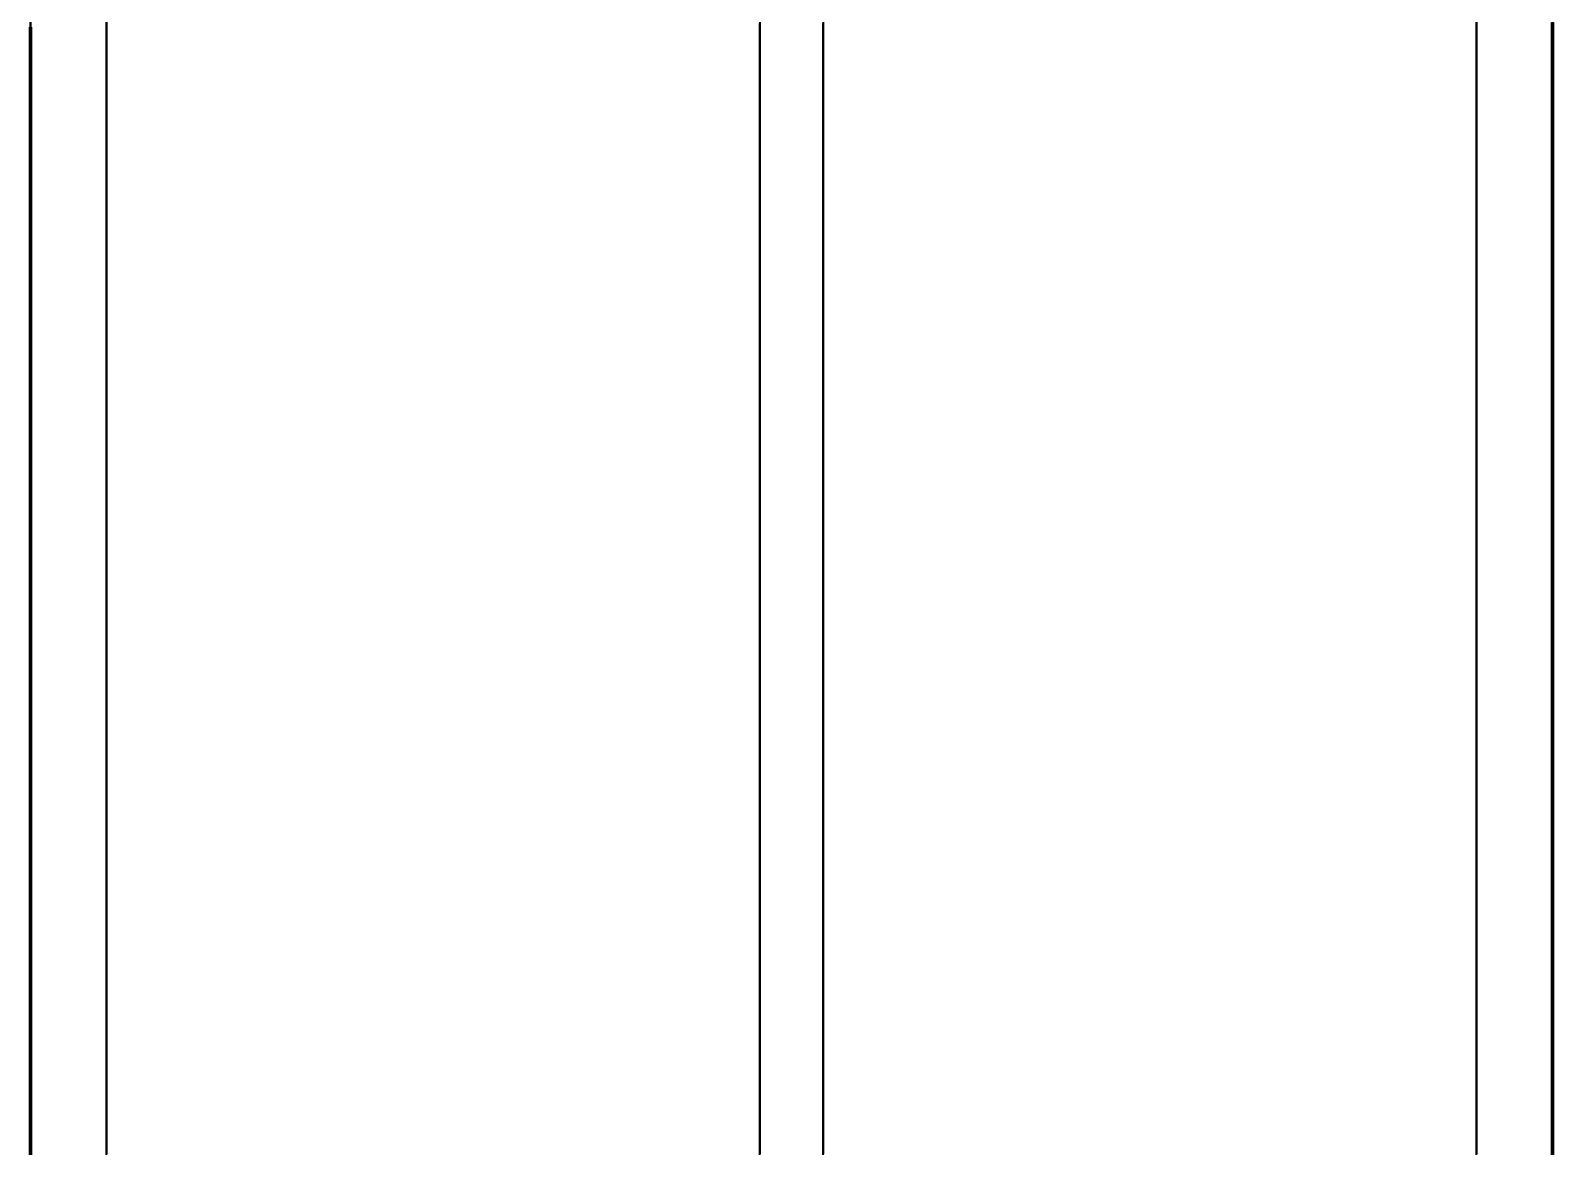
# Model space of a CAD drawing. Header units: millimetres. Extents: x 0 to 2382, y 0 to 420.
# Drawn here: x 179.6 to 185.6, y 123.94 to 128.34 of the extents above; entities that cross this region are included whole.
import ezdxf

# ---------------------------------------------------------------- set-up
doc = ezdxf.new("R2010")
doc.units = ezdxf.units.MM
doc.linetypes.add('IRAM-E-TRAZOS', pattern=[5, 4, -1])
doc.layers.add('01-VISIBLE', color=7, linetype='CONTINUOUS', lineweight=70)
doc.layers.add('02-OCULTA', color=4, linetype='IRAM-E-TRAZOS', lineweight=35)

msp = doc.modelspace()

# ---------------------------------------------------------------- linework, layer by layer
at = {"layer": '01-VISIBLE'}
for points in [[(179.6, 128.3562), (179.6, 128.3061), (179.6, 128.2561), (179.6, 128.2061), (179.6, 128.156), (179.6, 128.106), (179.6, 128.056), (179.6, 128.0059), (179.6, 127.9559), (179.6, 127.9058), (179.6, 127.8558), (179.6, 127.8058), (179.6, 127.7557), (179.6, 127.7057), (179.6, 127.6557), (179.6, 127.6056), (179.6, 127.5556), (179.6, 127.5055), (179.6, 127.4555), (179.6, 127.4055), (179.6, 127.3554), (179.6, 127.3054), (179.6, 127.2554), (179.6, 127.2053), (179.6, 127.1553), (179.6, 127.1053), (179.6, 127.0552), (179.6, 127.0052), (179.6, 126.9551), (179.6, 126.9051), (179.6, 126.8551), (179.6, 126.805), (179.6, 126.755), (179.6, 126.705), (179.6, 126.6549), (179.6, 126.6049), (179.6, 126.5548), (179.6, 126.5048), (179.6, 126.4548), (179.6, 126.4047), (179.6, 126.3547), (179.6, 126.3047), (179.6, 126.2546), (179.6, 126.2046), (179.6, 126.1545), (179.6, 126.1045), (179.6, 126.0545), (179.6, 126.0044), (179.6, 125.9544), (179.6, 125.9044), (179.6, 125.8543), (179.6, 125.8043), (179.6, 125.7543), (179.6, 125.7042), (179.6, 125.6542), (179.6, 125.6041), (179.6, 125.5541), (179.6, 125.5041), (179.6, 125.454), (179.6, 125.404), (179.6, 125.354), (179.6, 125.3039), (179.6, 125.2539), (179.6, 125.2038), (179.6, 125.1538), (179.6, 125.1038), (179.6, 125.0537), (179.6, 125.0037), (179.6, 124.9537), (179.6, 124.9036), (179.6, 124.8536), (179.6, 124.8035), (179.6, 124.7535), (179.6, 124.7035), (179.6, 124.6534), (179.6, 124.6034), (179.6, 124.5534), (179.6, 124.5033), (179.6, 124.4533), (179.6, 124.4033), (179.6, 124.3532), (179.6, 124.3032), (179.6, 124.2531), (179.6, 124.2031), (179.6, 124.1531), (179.6, 124.103), (179.6, 124.053), (179.6, 124.003), (179.6, 123.9529), (179.6, 123.9029)], [(185.6, 128.3739), (185.6, 128.3238), (185.6, 128.2736), (185.6, 128.2235), (185.6, 128.1734), (185.6, 128.1232), (185.6, 128.0731), (185.6, 128.0229), (185.6, 127.9728), (185.6, 127.9226), (185.6, 127.8725), (185.6, 127.8223), (185.6, 127.7722), (185.6, 127.7221), (185.6, 127.6719), (185.6, 127.6218), (185.6, 127.5716), (185.6, 127.5215), (185.6, 127.4713), (185.6, 127.4212), (185.6, 127.3711), (185.6, 127.3209), (185.6, 127.2708), (185.6, 127.2206), (185.6, 127.1705), (185.6, 127.1203), (185.6, 127.0702), (185.6, 127.0201), (185.6, 126.9699), (185.6, 126.9198), (185.6, 126.8696), (185.6, 126.8195), (185.6, 126.7693), (185.6, 126.7192), (185.6, 126.6691), (185.6, 126.6189), (185.6, 126.5688), (185.6, 126.5186), (185.6, 126.4685), (185.6, 126.4183), (185.6, 126.3682), (185.6, 126.3181), (185.6, 126.2679), (185.6, 126.2178), (185.6, 126.1676), (185.6, 126.1175), (185.6, 126.0673), (185.6, 126.0172), (185.6, 125.967), (185.6, 125.9169), (185.6, 125.8668), (185.6, 125.8166), (185.6, 125.7665), (185.6, 125.7163), (185.6, 125.6662), (185.6, 125.616), (185.6, 125.5659), (185.6, 125.5158), (185.6, 125.4656), (185.6, 125.4155), (185.6, 125.3653), (185.6, 125.3152), (185.6, 125.265), (185.6, 125.2149), (185.6, 125.1648), (185.6, 125.1146), (185.6, 125.0645), (185.6, 125.0143), (185.6, 124.9642), (185.6, 124.914), (185.6, 124.8639), (185.6, 124.8138), (185.6, 124.7636), (185.6, 124.7135), (185.6, 124.6633), (185.6, 124.6132), (185.6, 124.563), (185.6, 124.5129), (185.6, 124.4628), (185.6, 124.4126), (185.6, 124.3625), (185.6, 124.3123), (185.6, 124.2622), (185.6, 124.212), (185.6, 124.1619), (185.6, 124.1117), (185.6, 124.0616), (185.6, 124.0115), (185.6, 123.9613), (185.6, 123.9112)]]:
    msp.add_lwpolyline(points, dxfattribs=at)
at = {"layer": '02-OCULTA'}
for points in [[(179.6, 123.9375), (179.6, 124.025), (179.6, 124.1125), (179.6, 124.2), (179.6, 124.2875), (179.6, 124.375), (179.6, 124.4625), (179.6, 124.55), (179.6, 124.6375), (179.6, 124.725), (179.6, 124.8125), (179.6, 124.9), (179.6, 124.9875), (179.6, 125.075), (179.6, 125.1625), (179.6, 125.25), (179.6, 125.3375), (179.6, 125.425), (179.6, 125.5125), (179.6, 125.6), (179.6, 125.6875), (179.6, 125.775), (179.6, 125.8625), (179.6, 125.95), (179.6, 126.0375), (179.6, 126.125), (179.6, 126.2125), (179.6, 126.3), (179.6, 126.3875), (179.6, 126.475), (179.6, 126.5625), (179.6, 126.65), (179.6, 126.7375), (179.6, 126.825), (179.6, 126.9125), (179.6, 127), (179.6, 127.0875), (179.6, 127.175), (179.6, 127.2625), (179.6, 127.35), (179.6, 127.4375), (179.6, 127.525), (179.6, 127.6125), (179.6, 127.7), (179.6, 127.7875), (179.6, 127.875), (179.6, 127.9625), (179.6, 128.05), (179.6, 128.1375), (179.6, 128.225), (179.6, 128.3125), (179.6, 128.4)], [(185.6, 123.9375), (185.6, 124.025), (185.6, 124.1125), (185.6, 124.2), (185.6, 124.2875), (185.6, 124.375), (185.6, 124.4625), (185.6, 124.55), (185.6, 124.6375), (185.6, 124.725), (185.6, 124.8125), (185.6, 124.9), (185.6, 124.9875), (185.6, 125.075), (185.6, 125.1625), (185.6, 125.25), (185.6, 125.3375), (185.6, 125.425), (185.6, 125.5125), (185.6, 125.6), (185.6, 125.6875), (185.6, 125.775), (185.6, 125.8625), (185.6, 125.95), (185.6, 126.0375), (185.6, 126.125), (185.6, 126.2125), (185.6, 126.3), (185.6, 126.3875), (185.6, 126.475), (185.6, 126.5625), (185.6, 126.65), (185.6, 126.7375), (185.6, 126.825), (185.6, 126.9125), (185.6, 127), (185.6, 127.0875), (185.6, 127.175), (185.6, 127.2625), (185.6, 127.35), (185.6, 127.4375), (185.6, 127.525), (185.6, 127.6125), (185.6, 127.7), (185.6, 127.7875), (185.6, 127.875), (185.6, 127.9625), (185.6, 128.05), (185.6, 128.1375), (185.6, 128.225), (185.6, 128.3125), (185.6, 128.4)], [(179.6, 128.3833), (179.6, 128.3331), (179.6, 128.2829), (179.6, 128.2327), (179.6, 128.1825), (179.6, 128.1323), (179.6, 128.0821), (179.6, 128.0319), (179.6, 127.9817), (179.6, 127.9315), (179.6, 127.8813), (179.6, 127.8311), (179.6, 127.7809), (179.6, 127.7307), (179.6, 127.6805), (179.6, 127.6303), (179.6, 127.5801), (179.6, 127.5299), (179.6, 127.4797), (179.6, 127.4295), (179.6, 127.3793), (179.6, 127.3291), (179.6, 127.2789), (179.6, 127.2287), (179.6, 127.1785), (179.6, 127.1283), (179.6, 127.0781), (179.6, 127.0279), (179.6, 126.9777), (179.6, 126.9275), (179.6, 126.8773), (179.6, 126.8271), (179.6, 126.7769), (179.6, 126.7267), (179.6, 126.6765), (179.6, 126.6263), (179.6, 126.5761), (179.6, 126.5259), (179.6, 126.4757), (179.6, 126.4255), (179.6, 126.3753), (179.6, 126.3251), (179.6, 126.2749), (179.6, 126.2247), (179.6, 126.1745), (179.6, 126.1243), (179.6, 126.0741), (179.6, 126.0239), (179.6, 125.9737), (179.6, 125.9235), (179.6, 125.8733), (179.6, 125.8231), (179.6, 125.7729), (179.6, 125.7227), (179.6, 125.6725), (179.6, 125.6223), (179.6, 125.5721), (179.6, 125.5219), (179.6, 125.4717), (179.6, 125.4215), (179.6, 125.3713), (179.6, 125.3211), (179.6, 125.2709), (179.6, 125.2207), (179.6, 125.1705), (179.6, 125.1203), (179.6, 125.0701), (179.6, 125.0199), (179.6, 124.9697), (179.6, 124.9195), (179.6, 124.8693), (179.6, 124.8191), (179.6, 124.7689), (179.6, 124.7187), (179.6, 124.6685), (179.6, 124.6183), (179.6, 124.5681), (179.6, 124.5179), (179.6, 124.4677), (179.6, 124.4175), (179.6, 124.3673), (179.6, 124.3171), (179.6, 124.2669), (179.6, 124.2167), (179.6, 124.1665), (179.6, 124.1163), (179.6, 124.0661), (179.6, 124.0159), (179.6, 123.9657), (179.6, 123.9155)], [(179.6, 123.906), (179.6, 123.969), (179.6, 124.032), (179.6, 124.095), (179.6, 124.158), (179.6, 124.221), (179.6, 124.284), (179.6, 124.347), (179.6, 124.41), (179.6, 124.473), (179.6, 124.536), (179.6, 124.599), (179.6, 124.662), (179.6, 124.725), (179.6, 124.788), (179.6, 124.851), (179.6, 124.914), (179.6, 124.977), (179.6, 125.04), (179.6, 125.103), (179.6, 125.166), (179.6, 125.229), (179.6, 125.292), (179.6, 125.355), (179.6, 125.418), (179.6, 125.481), (179.6, 125.544), (179.6, 125.607), (179.6, 125.67), (179.6, 125.733), (179.6, 125.796), (179.6, 125.859), (179.6, 125.922), (179.6, 125.985), (179.6, 126.048), (179.6, 126.111), (179.6, 126.174), (179.6, 126.237), (179.6, 126.3), (179.6, 126.363), (179.6, 126.426), (179.6, 126.489), (179.6, 126.552), (179.6, 126.615), (179.6, 126.678), (179.6, 126.741), (179.6, 126.804), (179.6, 126.867), (179.6, 126.93), (179.6, 126.993), (179.6, 127.056), (179.6, 127.119), (179.6, 127.182), (179.6, 127.245), (179.6, 127.308), (179.6, 127.371), (179.6, 127.434), (179.6, 127.497), (179.6, 127.56), (179.6, 127.623), (179.6, 127.686), (179.6, 127.749), (179.6, 127.812), (179.6, 127.875), (179.6, 127.938), (179.6, 128.001), (179.6, 128.064), (179.6, 128.127), (179.6, 128.19), (179.6, 128.253), (179.6, 128.316), (179.6, 128.379)], [(179.9, 128.3838), (179.9, 128.3336), (179.9, 128.2834), (179.9, 128.2332), (179.9, 128.183), (179.9, 128.1328), (179.9, 128.0826), (179.9, 128.0324), (179.9, 127.9822), (179.9, 127.932), (179.9, 127.8818), (179.9, 127.8316), (179.9, 127.7814), (179.9, 127.7312), (179.9, 127.681), (179.9, 127.6308), (179.9, 127.5806), (179.9, 127.5304), (179.9, 127.4802), (179.9, 127.43), (179.9, 127.3798), (179.9, 127.3296), (179.9, 127.2794), (179.9, 127.2291), (179.9, 127.1789), (179.9, 127.1287), (179.9, 127.0785), (179.9, 127.0283), (179.9, 126.9781), (179.9, 126.9279), (179.9, 126.8777), (179.9, 126.8275), (179.9, 126.7773), (179.9, 126.7271), (179.9, 126.6769), (179.9, 126.6267), (179.9, 126.5765), (179.9, 126.5263), (179.9, 126.4761), (179.9, 126.4259), (179.9, 126.3757), (179.9, 126.3255), (179.9, 126.2753), (179.9, 126.2251), (179.9, 126.1749), (179.9, 126.1247), (179.9, 126.0745), (179.9, 126.0243), (179.9, 125.9741), (179.9, 125.9239), (179.9, 125.8737), (179.9, 125.8235), (179.9, 125.7733), (179.9, 125.7231), (179.9, 125.6729), (179.9, 125.6227), (179.9, 125.5725), (179.9, 125.5223), (179.9, 125.4721), (179.9, 125.4219), (179.9, 125.3717), (179.9, 125.3215), (179.9, 125.2713), (179.9, 125.2211), (179.9, 125.1709), (179.9, 125.1206), (179.9, 125.0704), (179.9, 125.0202), (179.9, 124.97), (179.9, 124.9198), (179.9, 124.8696), (179.9, 124.8194), (179.9, 124.7692), (179.9, 124.719), (179.9, 124.6688), (179.9, 124.6186), (179.9, 124.5684), (179.9, 124.5182), (179.9, 124.468), (179.9, 124.4178), (179.9, 124.3676), (179.9, 124.3174), (179.9, 124.2672), (179.9, 124.217), (179.9, 124.1668), (179.9, 124.1166), (179.9, 124.0664), (179.9, 124.0162), (179.9, 123.966), (179.9, 123.9158)], [(179.9, 128.3833), (179.9, 128.3331), (179.9, 128.2829), (179.9, 128.2327), (179.9, 128.1825), (179.9, 128.1323), (179.9, 128.0821), (179.9, 128.0319), (179.9, 127.9817), (179.9, 127.9315), (179.9, 127.8813), (179.9, 127.8311), (179.9, 127.7809), (179.9, 127.7307), (179.9, 127.6805), (179.9, 127.6303), (179.9, 127.5801), (179.9, 127.5299), (179.9, 127.4797), (179.9, 127.4295), (179.9, 127.3793), (179.9, 127.3291), (179.9, 127.2789), (179.9, 127.2287), (179.9, 127.1785), (179.9, 127.1283), (179.9, 127.0781), (179.9, 127.0279), (179.9, 126.9777), (179.9, 126.9275), (179.9, 126.8773), (179.9, 126.8271), (179.9, 126.7769), (179.9, 126.7267), (179.9, 126.6765), (179.9, 126.6263), (179.9, 126.5761), (179.9, 126.5259), (179.9, 126.4757), (179.9, 126.4255), (179.9, 126.3753), (179.9, 126.3251), (179.9, 126.2749), (179.9, 126.2247), (179.9, 126.1745), (179.9, 126.1243), (179.9, 126.0741), (179.9, 126.0239), (179.9, 125.9737), (179.9, 125.9235), (179.9, 125.8733), (179.9, 125.8231), (179.9, 125.7729), (179.9, 125.7227), (179.9, 125.6725), (179.9, 125.6223), (179.9, 125.5721), (179.9, 125.5219), (179.9, 125.4717), (179.9, 125.4215), (179.9, 125.3713), (179.9, 125.3211), (179.9, 125.2709), (179.9, 125.2207), (179.9, 125.1705), (179.9, 125.1203), (179.9, 125.0701), (179.9, 125.0199), (179.9, 124.9697), (179.9, 124.9195), (179.9, 124.8693), (179.9, 124.8191), (179.9, 124.7689), (179.9, 124.7187), (179.9, 124.6685), (179.9, 124.6183), (179.9, 124.5681), (179.9, 124.5179), (179.9, 124.4677), (179.9, 124.4175), (179.9, 124.3673), (179.9, 124.3171), (179.9, 124.2669), (179.9, 124.2167), (179.9, 124.1665), (179.9, 124.1163), (179.9, 124.0661), (179.9, 124.0159), (179.9, 123.9657), (179.9, 123.9155)], [(179.9, 123.906), (179.9, 123.969), (179.9, 124.032), (179.9, 124.095), (179.9, 124.158), (179.9, 124.221), (179.9, 124.284), (179.9, 124.347), (179.9, 124.41), (179.9, 124.473), (179.9, 124.536), (179.9, 124.599), (179.9, 124.662), (179.9, 124.725), (179.9, 124.788), (179.9, 124.851), (179.9, 124.914), (179.9, 124.977), (179.9, 125.04), (179.9, 125.103), (179.9, 125.166), (179.9, 125.229), (179.9, 125.292), (179.9, 125.355), (179.9, 125.418), (179.9, 125.481), (179.9, 125.544), (179.9, 125.607), (179.9, 125.67), (179.9, 125.733), (179.9, 125.796), (179.9, 125.859), (179.9, 125.922), (179.9, 125.985), (179.9, 126.048), (179.9, 126.111), (179.9, 126.174), (179.9, 126.237), (179.9, 126.3), (179.9, 126.363), (179.9, 126.426), (179.9, 126.489), (179.9, 126.552), (179.9, 126.615), (179.9, 126.678), (179.9, 126.741), (179.9, 126.804), (179.9, 126.867), (179.9, 126.93), (179.9, 126.993), (179.9, 127.056), (179.9, 127.119), (179.9, 127.182), (179.9, 127.245), (179.9, 127.308), (179.9, 127.371), (179.9, 127.434), (179.9, 127.497), (179.9, 127.56), (179.9, 127.623), (179.9, 127.686), (179.9, 127.749), (179.9, 127.812), (179.9, 127.875), (179.9, 127.938), (179.9, 128.001), (179.9, 128.064), (179.9, 128.127), (179.9, 128.19), (179.9, 128.253), (179.9, 128.316), (179.9, 128.379)], [(179.9, 123.906), (179.9, 123.968), (179.9, 124.03), (179.9, 124.092), (179.9, 124.154), (179.9, 124.216), (179.9, 124.278), (179.9, 124.34), (179.9, 124.402), (179.9, 124.464), (179.9, 124.526), (179.9, 124.588), (179.9, 124.65), (179.9, 124.712), (179.9, 124.774), (179.9, 124.836), (179.9, 124.898), (179.9, 124.96), (179.9, 125.022), (179.9, 125.084), (179.9, 125.146), (179.9, 125.208), (179.9, 125.27), (179.9, 125.332), (179.9, 125.394), (179.9, 125.456), (179.9, 125.518), (179.9, 125.58), (179.9, 125.642), (179.9, 125.704), (179.9, 125.766), (179.9, 125.828), (179.9, 125.89), (179.9, 125.952), (179.9, 126.014), (179.9, 126.076), (179.9, 126.138), (179.9, 126.2), (179.9, 126.262), (179.9, 126.324), (179.9, 126.386), (179.9, 126.448), (179.9, 126.51), (179.9, 126.572), (179.9, 126.634), (179.9, 126.696), (179.9, 126.758), (179.9, 126.82), (179.9, 126.882), (179.9, 126.944), (179.9, 127.006), (179.9, 127.068), (179.9, 127.13), (179.9, 127.192), (179.9, 127.254), (179.9, 127.316), (179.9, 127.378), (179.9, 127.44), (179.9, 127.502), (179.9, 127.564), (179.9, 127.626), (179.9, 127.688), (179.9, 127.75), (179.9, 127.812), (179.9, 127.874), (179.9, 127.936), (179.9, 127.998), (179.9, 128.06), (179.9, 128.122), (179.9, 128.184), (179.9, 128.246), (179.9, 128.308), (179.9, 128.37)], [(182.475, 128.3838), (182.475, 128.3336), (182.475, 128.2834), (182.475, 128.2332), (182.475, 128.183), (182.475, 128.1328), (182.475, 128.0826), (182.475, 128.0324), (182.475, 127.9822), (182.475, 127.932), (182.475, 127.8818), (182.475, 127.8316), (182.475, 127.7814), (182.475, 127.7312), (182.475, 127.681), (182.475, 127.6308), (182.475, 127.5806), (182.475, 127.5304), (182.475, 127.4802), (182.475, 127.43), (182.475, 127.3798), (182.475, 127.3296), (182.475, 127.2794), (182.475, 127.2291), (182.475, 127.1789), (182.475, 127.1287), (182.475, 127.0785), (182.475, 127.0283), (182.475, 126.9781), (182.475, 126.9279), (182.475, 126.8777), (182.475, 126.8275), (182.475, 126.7773), (182.475, 126.7271), (182.475, 126.6769), (182.475, 126.6267), (182.475, 126.5765), (182.475, 126.5263), (182.475, 126.4761), (182.475, 126.4259), (182.475, 126.3757), (182.475, 126.3255), (182.475, 126.2753), (182.475, 126.2251), (182.475, 126.1749), (182.475, 126.1247), (182.475, 126.0745), (182.475, 126.0243), (182.475, 125.9741), (182.475, 125.9239), (182.475, 125.8737), (182.475, 125.8235), (182.475, 125.7733), (182.475, 125.7231), (182.475, 125.6729), (182.475, 125.6227), (182.475, 125.5725), (182.475, 125.5223), (182.475, 125.4721), (182.475, 125.4219), (182.475, 125.3717), (182.475, 125.3215), (182.475, 125.2713), (182.475, 125.2211), (182.475, 125.1709), (182.475, 125.1206), (182.475, 125.0704), (182.475, 125.0202), (182.475, 124.97), (182.475, 124.9198), (182.475, 124.8696), (182.475, 124.8194), (182.475, 124.7692), (182.475, 124.719), (182.475, 124.6688), (182.475, 124.6186), (182.475, 124.5684), (182.475, 124.5182), (182.475, 124.468), (182.475, 124.4178), (182.475, 124.3676), (182.475, 124.3174), (182.475, 124.2672), (182.475, 124.217), (182.475, 124.1668), (182.475, 124.1166), (182.475, 124.0664), (182.475, 124.0162), (182.475, 123.966), (182.475, 123.9158)], [(182.475, 123.906), (182.475, 123.968), (182.475, 124.03), (182.475, 124.092), (182.475, 124.154), (182.475, 124.216), (182.475, 124.278), (182.475, 124.34), (182.475, 124.402), (182.475, 124.464), (182.475, 124.526), (182.475, 124.588), (182.475, 124.65), (182.475, 124.712), (182.475, 124.774), (182.475, 124.836), (182.475, 124.898), (182.475, 124.96), (182.475, 125.022), (182.475, 125.084), (182.475, 125.146), (182.475, 125.208), (182.475, 125.27), (182.475, 125.332), (182.475, 125.394), (182.475, 125.456), (182.475, 125.518), (182.475, 125.58), (182.475, 125.642), (182.475, 125.704), (182.475, 125.766), (182.475, 125.828), (182.475, 125.89), (182.475, 125.952), (182.475, 126.014), (182.475, 126.076), (182.475, 126.138), (182.475, 126.2), (182.475, 126.262), (182.475, 126.324), (182.475, 126.386), (182.475, 126.448), (182.475, 126.51), (182.475, 126.572), (182.475, 126.634), (182.475, 126.696), (182.475, 126.758), (182.475, 126.82), (182.475, 126.882), (182.475, 126.944), (182.475, 127.006), (182.475, 127.068), (182.475, 127.13), (182.475, 127.192), (182.475, 127.254), (182.475, 127.316), (182.475, 127.378), (182.475, 127.44), (182.475, 127.502), (182.475, 127.564), (182.475, 127.626), (182.475, 127.688), (182.475, 127.75), (182.475, 127.812), (182.475, 127.874), (182.475, 127.936), (182.475, 127.998), (182.475, 128.06), (182.475, 128.122), (182.475, 128.184), (182.475, 128.246), (182.475, 128.308), (182.475, 128.37)], [(182.725, 128.3838), (182.725, 128.3336), (182.725, 128.2834), (182.725, 128.2332), (182.725, 128.183), (182.725, 128.1328), (182.725, 128.0826), (182.725, 128.0324), (182.725, 127.9822), (182.725, 127.932), (182.725, 127.8818), (182.725, 127.8316), (182.725, 127.7814), (182.725, 127.7312), (182.725, 127.681), (182.725, 127.6308), (182.725, 127.5806), (182.725, 127.5304), (182.725, 127.4802), (182.725, 127.43), (182.725, 127.3798), (182.725, 127.3296), (182.725, 127.2794), (182.725, 127.2291), (182.725, 127.1789), (182.725, 127.1287), (182.725, 127.0785), (182.725, 127.0283), (182.725, 126.9781), (182.725, 126.9279), (182.725, 126.8777), (182.725, 126.8275), (182.725, 126.7773), (182.725, 126.7271), (182.725, 126.6769), (182.725, 126.6267), (182.725, 126.5765), (182.725, 126.5263), (182.725, 126.4761), (182.725, 126.4259), (182.725, 126.3757), (182.725, 126.3255), (182.725, 126.2753), (182.725, 126.2251), (182.725, 126.1749), (182.725, 126.1247), (182.725, 126.0745), (182.725, 126.0243), (182.725, 125.9741), (182.725, 125.9239), (182.725, 125.8737), (182.725, 125.8235), (182.725, 125.7733), (182.725, 125.7231), (182.725, 125.6729), (182.725, 125.6227), (182.725, 125.5725), (182.725, 125.5223), (182.725, 125.4721), (182.725, 125.4219), (182.725, 125.3717), (182.725, 125.3215), (182.725, 125.2713), (182.725, 125.2211), (182.725, 125.1709), (182.725, 125.1206), (182.725, 125.0704), (182.725, 125.0202), (182.725, 124.97), (182.725, 124.9198), (182.725, 124.8696), (182.725, 124.8194), (182.725, 124.7692), (182.725, 124.719), (182.725, 124.6688), (182.725, 124.6186), (182.725, 124.5684), (182.725, 124.5182), (182.725, 124.468), (182.725, 124.4178), (182.725, 124.3676), (182.725, 124.3174), (182.725, 124.2672), (182.725, 124.217), (182.725, 124.1668), (182.725, 124.1166), (182.725, 124.0664), (182.725, 124.0162), (182.725, 123.966), (182.725, 123.9158)], [(182.725, 123.906), (182.725, 123.968), (182.725, 124.03), (182.725, 124.092), (182.725, 124.154), (182.725, 124.216), (182.725, 124.278), (182.725, 124.34), (182.725, 124.402), (182.725, 124.464), (182.725, 124.526), (182.725, 124.588), (182.725, 124.65), (182.725, 124.712), (182.725, 124.774), (182.725, 124.836), (182.725, 124.898), (182.725, 124.96), (182.725, 125.022), (182.725, 125.084), (182.725, 125.146), (182.725, 125.208), (182.725, 125.27), (182.725, 125.332), (182.725, 125.394), (182.725, 125.456), (182.725, 125.518), (182.725, 125.58), (182.725, 125.642), (182.725, 125.704), (182.725, 125.766), (182.725, 125.828), (182.725, 125.89), (182.725, 125.952), (182.725, 126.014), (182.725, 126.076), (182.725, 126.138), (182.725, 126.2), (182.725, 126.262), (182.725, 126.324), (182.725, 126.386), (182.725, 126.448), (182.725, 126.51), (182.725, 126.572), (182.725, 126.634), (182.725, 126.696), (182.725, 126.758), (182.725, 126.82), (182.725, 126.882), (182.725, 126.944), (182.725, 127.006), (182.725, 127.068), (182.725, 127.13), (182.725, 127.192), (182.725, 127.254), (182.725, 127.316), (182.725, 127.378), (182.725, 127.44), (182.725, 127.502), (182.725, 127.564), (182.725, 127.626), (182.725, 127.688), (182.725, 127.75), (182.725, 127.812), (182.725, 127.874), (182.725, 127.936), (182.725, 127.998), (182.725, 128.06), (182.725, 128.122), (182.725, 128.184), (182.725, 128.246), (182.725, 128.308), (182.725, 128.37)], [(185.3, 128.3838), (185.3, 128.3336), (185.3, 128.2834), (185.3, 128.2332), (185.3, 128.183), (185.3, 128.1328), (185.3, 128.0826), (185.3, 128.0324), (185.3, 127.9822), (185.3, 127.932), (185.3, 127.8818), (185.3, 127.8316), (185.3, 127.7814), (185.3, 127.7312), (185.3, 127.681), (185.3, 127.6308), (185.3, 127.5806), (185.3, 127.5304), (185.3, 127.4802), (185.3, 127.43), (185.3, 127.3798), (185.3, 127.3296), (185.3, 127.2794), (185.3, 127.2291), (185.3, 127.1789), (185.3, 127.1287), (185.3, 127.0785), (185.3, 127.0283), (185.3, 126.9781), (185.3, 126.9279), (185.3, 126.8777), (185.3, 126.8275), (185.3, 126.7773), (185.3, 126.7271), (185.3, 126.6769), (185.3, 126.6267), (185.3, 126.5765), (185.3, 126.5263), (185.3, 126.4761), (185.3, 126.4259), (185.3, 126.3757), (185.3, 126.3255), (185.3, 126.2753), (185.3, 126.2251), (185.3, 126.1749), (185.3, 126.1247), (185.3, 126.0745), (185.3, 126.0243), (185.3, 125.9741), (185.3, 125.9239), (185.3, 125.8737), (185.3, 125.8235), (185.3, 125.7733), (185.3, 125.7231), (185.3, 125.6729), (185.3, 125.6227), (185.3, 125.5725), (185.3, 125.5223), (185.3, 125.4721), (185.3, 125.4219), (185.3, 125.3717), (185.3, 125.3215), (185.3, 125.2713), (185.3, 125.2211), (185.3, 125.1709), (185.3, 125.1206), (185.3, 125.0704), (185.3, 125.0202), (185.3, 124.97), (185.3, 124.9198), (185.3, 124.8696), (185.3, 124.8194), (185.3, 124.7692), (185.3, 124.719), (185.3, 124.6688), (185.3, 124.6186), (185.3, 124.5684), (185.3, 124.5182), (185.3, 124.468), (185.3, 124.4178), (185.3, 124.3676), (185.3, 124.3174), (185.3, 124.2672), (185.3, 124.217), (185.3, 124.1668), (185.3, 124.1166), (185.3, 124.0664), (185.3, 124.0162), (185.3, 123.966), (185.3, 123.9158)], [(185.3, 128.3833), (185.3, 128.3331), (185.3, 128.2829), (185.3, 128.2327), (185.3, 128.1825), (185.3, 128.1323), (185.3, 128.0821), (185.3, 128.0319), (185.3, 127.9817), (185.3, 127.9315), (185.3, 127.8813), (185.3, 127.8311), (185.3, 127.7809), (185.3, 127.7307), (185.3, 127.6805), (185.3, 127.6303), (185.3, 127.5801), (185.3, 127.5299), (185.3, 127.4797), (185.3, 127.4295), (185.3, 127.3793), (185.3, 127.3291), (185.3, 127.2789), (185.3, 127.2287), (185.3, 127.1785), (185.3, 127.1283), (185.3, 127.0781), (185.3, 127.0279), (185.3, 126.9777), (185.3, 126.9275), (185.3, 126.8773), (185.3, 126.8271), (185.3, 126.7769), (185.3, 126.7267), (185.3, 126.6765), (185.3, 126.6263), (185.3, 126.5761), (185.3, 126.5259), (185.3, 126.4757), (185.3, 126.4255), (185.3, 126.3753), (185.3, 126.3251), (185.3, 126.2749), (185.3, 126.2247), (185.3, 126.1745), (185.3, 126.1243), (185.3, 126.0741), (185.3, 126.0239), (185.3, 125.9737), (185.3, 125.9235), (185.3, 125.8733), (185.3, 125.8231), (185.3, 125.7729), (185.3, 125.7227), (185.3, 125.6725), (185.3, 125.6223), (185.3, 125.5721), (185.3, 125.5219), (185.3, 125.4717), (185.3, 125.4215), (185.3, 125.3713), (185.3, 125.3211), (185.3, 125.2709), (185.3, 125.2207), (185.3, 125.1705), (185.3, 125.1203), (185.3, 125.0701), (185.3, 125.0199), (185.3, 124.9697), (185.3, 124.9195), (185.3, 124.8693), (185.3, 124.8191), (185.3, 124.7689), (185.3, 124.7187), (185.3, 124.6685), (185.3, 124.6183), (185.3, 124.5681), (185.3, 124.5179), (185.3, 124.4677), (185.3, 124.4175), (185.3, 124.3673), (185.3, 124.3171), (185.3, 124.2669), (185.3, 124.2167), (185.3, 124.1665), (185.3, 124.1163), (185.3, 124.0661), (185.3, 124.0159), (185.3, 123.9657), (185.3, 123.9155)], [(185.3, 123.906), (185.3, 123.969), (185.3, 124.032), (185.3, 124.095), (185.3, 124.158), (185.3, 124.221), (185.3, 124.284), (185.3, 124.347), (185.3, 124.41), (185.3, 124.473), (185.3, 124.536), (185.3, 124.599), (185.3, 124.662), (185.3, 124.725), (185.3, 124.788), (185.3, 124.851), (185.3, 124.914), (185.3, 124.977), (185.3, 125.04), (185.3, 125.103), (185.3, 125.166), (185.3, 125.229), (185.3, 125.292), (185.3, 125.355), (185.3, 125.418), (185.3, 125.481), (185.3, 125.544), (185.3, 125.607), (185.3, 125.67), (185.3, 125.733), (185.3, 125.796), (185.3, 125.859), (185.3, 125.922), (185.3, 125.985), (185.3, 126.048), (185.3, 126.111), (185.3, 126.174), (185.3, 126.237), (185.3, 126.3), (185.3, 126.363), (185.3, 126.426), (185.3, 126.489), (185.3, 126.552), (185.3, 126.615), (185.3, 126.678), (185.3, 126.741), (185.3, 126.804), (185.3, 126.867), (185.3, 126.93), (185.3, 126.993), (185.3, 127.056), (185.3, 127.119), (185.3, 127.182), (185.3, 127.245), (185.3, 127.308), (185.3, 127.371), (185.3, 127.434), (185.3, 127.497), (185.3, 127.56), (185.3, 127.623), (185.3, 127.686), (185.3, 127.749), (185.3, 127.812), (185.3, 127.875), (185.3, 127.938), (185.3, 128.001), (185.3, 128.064), (185.3, 128.127), (185.3, 128.19), (185.3, 128.253), (185.3, 128.316), (185.3, 128.379)], [(185.3, 123.906), (185.3, 123.968), (185.3, 124.03), (185.3, 124.092), (185.3, 124.154), (185.3, 124.216), (185.3, 124.278), (185.3, 124.34), (185.3, 124.402), (185.3, 124.464), (185.3, 124.526), (185.3, 124.588), (185.3, 124.65), (185.3, 124.712), (185.3, 124.774), (185.3, 124.836), (185.3, 124.898), (185.3, 124.96), (185.3, 125.022), (185.3, 125.084), (185.3, 125.146), (185.3, 125.208), (185.3, 125.27), (185.3, 125.332), (185.3, 125.394), (185.3, 125.456), (185.3, 125.518), (185.3, 125.58), (185.3, 125.642), (185.3, 125.704), (185.3, 125.766), (185.3, 125.828), (185.3, 125.89), (185.3, 125.952), (185.3, 126.014), (185.3, 126.076), (185.3, 126.138), (185.3, 126.2), (185.3, 126.262), (185.3, 126.324), (185.3, 126.386), (185.3, 126.448), (185.3, 126.51), (185.3, 126.572), (185.3, 126.634), (185.3, 126.696), (185.3, 126.758), (185.3, 126.82), (185.3, 126.882), (185.3, 126.944), (185.3, 127.006), (185.3, 127.068), (185.3, 127.13), (185.3, 127.192), (185.3, 127.254), (185.3, 127.316), (185.3, 127.378), (185.3, 127.44), (185.3, 127.502), (185.3, 127.564), (185.3, 127.626), (185.3, 127.688), (185.3, 127.75), (185.3, 127.812), (185.3, 127.874), (185.3, 127.936), (185.3, 127.998), (185.3, 128.06), (185.3, 128.122), (185.3, 128.184), (185.3, 128.246), (185.3, 128.308), (185.3, 128.37)], [(185.6, 128.3833), (185.6, 128.3331), (185.6, 128.2829), (185.6, 128.2327), (185.6, 128.1825), (185.6, 128.1323), (185.6, 128.0821), (185.6, 128.0319), (185.6, 127.9817), (185.6, 127.9315), (185.6, 127.8813), (185.6, 127.8311), (185.6, 127.7809), (185.6, 127.7307), (185.6, 127.6805), (185.6, 127.6303), (185.6, 127.5801), (185.6, 127.5299), (185.6, 127.4797), (185.6, 127.4295), (185.6, 127.3793), (185.6, 127.3291), (185.6, 127.2789), (185.6, 127.2287), (185.6, 127.1785), (185.6, 127.1283), (185.6, 127.0781), (185.6, 127.0279), (185.6, 126.9777), (185.6, 126.9275), (185.6, 126.8773), (185.6, 126.8271), (185.6, 126.7769), (185.6, 126.7267), (185.6, 126.6765), (185.6, 126.6263), (185.6, 126.5761), (185.6, 126.5259), (185.6, 126.4757), (185.6, 126.4255), (185.6, 126.3753), (185.6, 126.3251), (185.6, 126.2749), (185.6, 126.2247), (185.6, 126.1745), (185.6, 126.1243), (185.6, 126.0741), (185.6, 126.0239), (185.6, 125.9737), (185.6, 125.9235), (185.6, 125.8733), (185.6, 125.8231), (185.6, 125.7729), (185.6, 125.7227), (185.6, 125.6725), (185.6, 125.6223), (185.6, 125.5721), (185.6, 125.5219), (185.6, 125.4717), (185.6, 125.4215), (185.6, 125.3713), (185.6, 125.3211), (185.6, 125.2709), (185.6, 125.2207), (185.6, 125.1705), (185.6, 125.1203), (185.6, 125.0701), (185.6, 125.0199), (185.6, 124.9697), (185.6, 124.9195), (185.6, 124.8693), (185.6, 124.8191), (185.6, 124.7689), (185.6, 124.7187), (185.6, 124.6685), (185.6, 124.6183), (185.6, 124.5681), (185.6, 124.5179), (185.6, 124.4677), (185.6, 124.4175), (185.6, 124.3673), (185.6, 124.3171), (185.6, 124.2669), (185.6, 124.2167), (185.6, 124.1665), (185.6, 124.1163), (185.6, 124.0661), (185.6, 124.0159), (185.6, 123.9657), (185.6, 123.9155)], [(185.6, 123.906), (185.6, 123.969), (185.6, 124.032), (185.6, 124.095), (185.6, 124.158), (185.6, 124.221), (185.6, 124.284), (185.6, 124.347), (185.6, 124.41), (185.6, 124.473), (185.6, 124.536), (185.6, 124.599), (185.6, 124.662), (185.6, 124.725), (185.6, 124.788), (185.6, 124.851), (185.6, 124.914), (185.6, 124.977), (185.6, 125.04), (185.6, 125.103), (185.6, 125.166), (185.6, 125.229), (185.6, 125.292), (185.6, 125.355), (185.6, 125.418), (185.6, 125.481), (185.6, 125.544), (185.6, 125.607), (185.6, 125.67), (185.6, 125.733), (185.6, 125.796), (185.6, 125.859), (185.6, 125.922), (185.6, 125.985), (185.6, 126.048), (185.6, 126.111), (185.6, 126.174), (185.6, 126.237), (185.6, 126.3), (185.6, 126.363), (185.6, 126.426), (185.6, 126.489), (185.6, 126.552), (185.6, 126.615), (185.6, 126.678), (185.6, 126.741), (185.6, 126.804), (185.6, 126.867), (185.6, 126.93), (185.6, 126.993), (185.6, 127.056), (185.6, 127.119), (185.6, 127.182), (185.6, 127.245), (185.6, 127.308), (185.6, 127.371), (185.6, 127.434), (185.6, 127.497), (185.6, 127.56), (185.6, 127.623), (185.6, 127.686), (185.6, 127.749), (185.6, 127.812), (185.6, 127.875), (185.6, 127.938), (185.6, 128.001), (185.6, 128.064), (185.6, 128.127), (185.6, 128.19), (185.6, 128.253), (185.6, 128.316), (185.6, 128.379)]]:
    msp.add_lwpolyline(points, dxfattribs=at)

doc.saveas('drawing.dxf')
